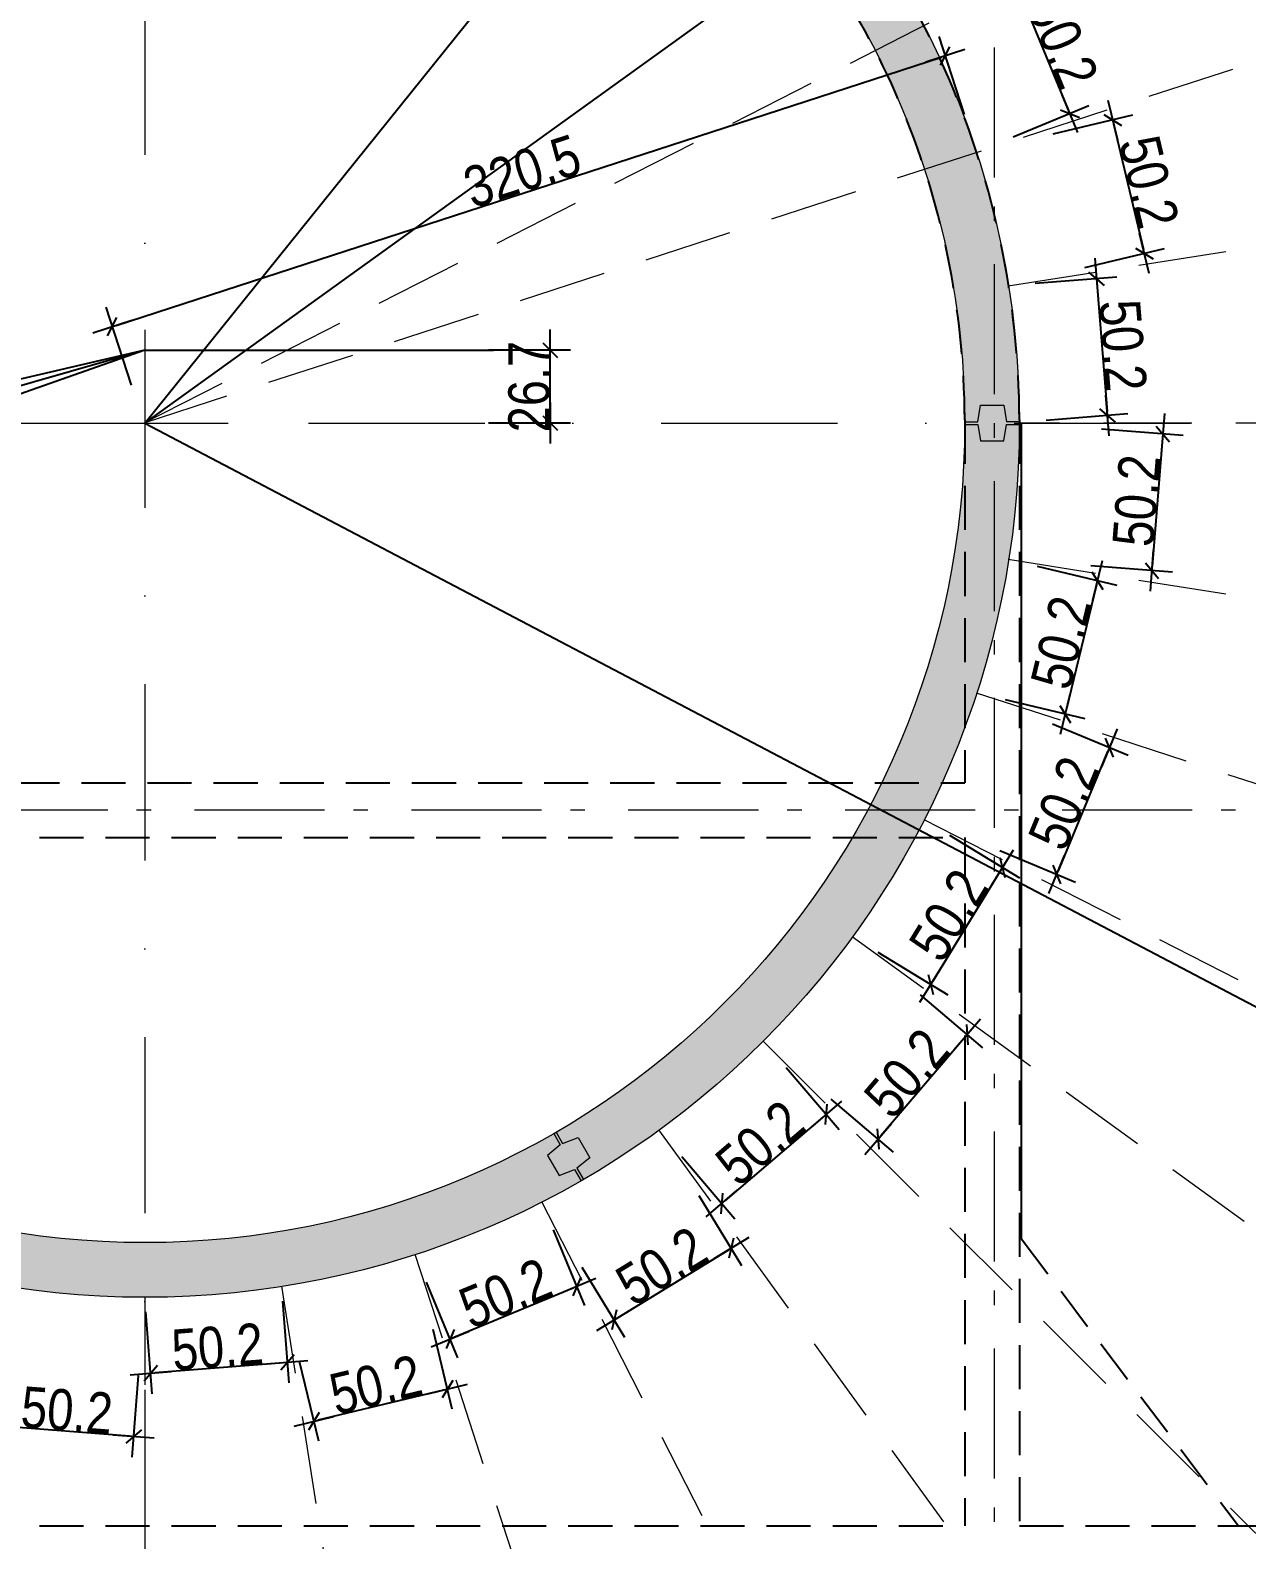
# Model space of a CAD drawing. Header units: centimetres. Extents: x 13865 to 22908, y -23237 to -19037.
# Drawn here: x 15362 to 15807, y -22202 to -21650 of the extents above; entities that cross this region are included whole.
import ezdxf

# ---------------------------------------------------------------- set-up
doc = ezdxf.new("R2010")
doc.units = ezdxf.units.CM
doc.header["$LTSCALE"] = 25.4
doc.header["$PDMODE"] = 1
doc.header["$PDSIZE"] = -2
for name, pattern in [('CACHEX2', [19.049999999999997, 12.7, -6.35]), ('Style de ligne -6', [1.0416400000000001, 0.625, -0.20828, 0.06943000000000005, -0.13893]), ('TIRETPTX2', [50.8, 25.4, -12.7, 0, -12.7])]:
    doc.linetypes.add(name, pattern=pattern)
for name, color, linetype in [('01_cote_gen', 4, 'Continuous'), ('01_linteaux', 2, 'Continuous'), ('01_murs_sup', 2, 'CACHEX2'), ('01_poch_BN', 9, 'Continuous'), ('01_poch_murs', 253, 'Continuous'), ('01_texte', 230, 'Continuous'), ('AA_COTES', 2, 'Continuous')]:
    doc.layers.add(name, color=color, linetype=linetype)
doc.layers.add('01_murs_coup', color=5, linetype='Continuous', lineweight=60)
doc.layers.add('B Général', color=7, linetype='Continuous', lineweight=5)
doc.styles.add('STYLE2', font='ARIALN.TTF')
doc.dimstyles.new('JB50', dxfattribs={"dimscale": 0.1, "dimtxt": 150, "dimasz": 15, "dimexe": 0.1, "dimexo": 0.1, "dimgap": 0.09, "dimtad": 1, "dimdec": 1, "dimdsep": 46, "dimtxsty": 'STYLE2', "dimblk1": 'BOND_G', "dimblk2": 'BOND_D', "dimsah": 1, "dimcen": 1.5, "dimdle": 0.01, "dimse1": 1, "dimse2": 1, "dimclrd": 4, "dimclre": 2, "dimclrt": 6, "dimazin": 2, "dimtfac": 2.333333333333333, "dimtdec": 1, "dimtix": 1, "dimtmove": 2, "dimatfit": 3, "dimldrblk": 'BOND_G', "dimfxl": 1, "dimtolj": 1, "dimtzin": 0, "dimarcsym": 0})

# ---------------------------------------------------------------- blocks, each defined once
blk = doc.blocks.new('BOND_G')
at = {"layer": 'AA_COTES', "color": 0}
for p, q in [((0, -5), (0, 14.99999999999999)), ((5, 0), (-5, 0)), ((1.767766952966312, 1.767766952966312), (-1.767766952966426, -1.767766952966426))]:
    blk.add_line(p, q, dxfattribs=at)
blk = doc.blocks.new('BOND_D')
at = {"layer": 'AA_COTES', "color": 0}
for p, q in [((0, 5), (0, -15)), ((5, 0), (-5, 0)), ((-1.767766952966312, -1.767766952966312), (1.767766952966426, 1.767766952966426))]:
    blk.add_line(p, q, dxfattribs=at)
blk = doc.blocks.new('*D266')
at = {"layer": '01_cote_gen', "color": 4, "lineweight": -2, "ltscale": 3, "transparency": 16777216}
for p, q in [((15552.00948091114, -21765.26326922701), (15552.00948091114, -21763.76326922701)), ((15552.00948091114, -21793.45958776949), (15552.00948091114, -21766.76326922701)), ((15552.00948091114, -21794.95958776949), (15552.00948091114, -21796.45958776949))]:
    blk.add_line(p, q, dxfattribs=at)
at = {"layer": 'Defpoints', "color": 0, "ltscale": 3, "transparency": 16777216}
for p in [(15471.92352457549, -21766.76326922701), (15552.00948091114, -21766.76326922701), (15471.92352457549, -21793.45958776949)]:
    blk.add_point(p, dxfattribs=at)
at = {"layer": '01_cote_gen', "color": 4, "lineweight": -2, "ltscale": 3, "transparency": 16777216, "xscale": 1.5, "yscale": 1.5, "zscale": 1.5}
for name, p, rotation in [('BOND_D', (15552.00948091114, -21766.76326922701), 270), ('BOND_G', (15552.00948091114, -21793.45958776949), 90)]:
    blk.add_blockref(name, p, dxfattribs=dict(at, rotation=rotation))
at = {"layer": '01_cote_gen', "color": 6, "ltscale": 3, "transparency": 16777216, "insert": (15544.34188609532, -21780.11142849825), "char_height": 15, "attachment_point": 5, "rotation": 90, "style": 'STYLE2'}
blk.add_mtext('\\A1;26.7', dxfattribs=at)
blk = doc.blocks.new('*D272')
at = {"layer": '01_cote_gen', "color": 4, "lineweight": -2, "ltscale": 3, "transparency": 16777216}
for p, q in [((15681.16383864026, -21593.57447539932), (15648.37029965237, -21617.20373465863)), ((15403.75606408102, -21793.45958776949), (15647.15331340575, -21618.08062945022))]:
    blk.add_line(p, q, dxfattribs=at)
at = {"layer": 'Defpoints', "color": 0, "ltscale": 3, "transparency": 16777216}
for p in [(15647.15331340575, -21618.08062945022), (15403.75606408102, -21793.45958776949)]:
    blk.add_point(p, dxfattribs=at)
at = {"layer": '01_cote_gen', "color": 4, "lineweight": -2, "ltscale": 3, "transparency": 16777216, "xscale": 1.5, "yscale": 1.5, "zscale": 1.5, "rotation": 215.7744916586668}
blk.add_blockref('BOND_D', (15647.15331340575, -21618.08062945022), dxfattribs=at)
at = {"layer": '01_cote_gen', "color": 6, "ltscale": 3, "transparency": 16777216, "insert": (15660.89311296425, -21598.72975267614), "char_height": 15, "attachment_point": 5, "rotation": 35.77449165866676, "style": 'STYLE2'}
blk.add_mtext('\\A1;R300', dxfattribs=at)
blk = doc.blocks.new('*D273')
at = {"layer": '01_cote_gen', "color": 4, "lineweight": -2, "ltscale": 3, "transparency": 16777216}
for p, q in [((15630.58525379113, -21511.44107566445), (15605.25261062179, -21542.93734977026)), ((15403.75606408101, -21793.4595877695), (15604.31250231755, -21544.10619380447))]:
    blk.add_line(p, q, dxfattribs=at)
at = {"layer": 'Defpoints', "color": 0, "ltscale": 3, "transparency": 16777216}
for p in [(15604.31250231755, -21544.10619380447), (15403.75606408101, -21793.4595877695)]:
    blk.add_point(p, dxfattribs=at)
at = {"layer": '01_cote_gen', "color": 4, "lineweight": -2, "ltscale": 3, "transparency": 16777216, "xscale": 1.5, "yscale": 1.5, "zscale": 1.5, "rotation": 231.1900700336634}
blk.add_blockref('BOND_D', (15604.31250231755, -21544.10619380447), dxfattribs=at)
at = {"layer": '01_cote_gen', "color": 6, "ltscale": 3, "transparency": 16777216, "insert": (15612.4141713871, -21521.79921099367), "char_height": 15, "attachment_point": 5, "rotation": 51.19007003366344, "style": 'STYLE2'}
blk.add_mtext('\\A1;R320', dxfattribs=at)
blk = doc.blocks.new('*D275')
at = {"layer": '01_cote_gen', "color": 4, "lineweight": -2, "ltscale": 3, "transparency": 16777216}
for p, q in [((15403.75606408102, -21766.76326922699), (14567.58427423597, -22059.7013819186)), ((14527.99307897304, -22073.57146239773), (14566.16863350824, -22060.19732680465))]:
    blk.add_line(p, q, dxfattribs=at)
at = {"layer": 'Defpoints', "color": 0, "ltscale": 3, "transparency": 16777216}
for p in [(15403.75606408102, -21766.76326922699), (14567.58427423597, -22059.7013819186)]:
    blk.add_point(p, dxfattribs=at)
at = {"layer": '01_cote_gen', "color": 4, "lineweight": -2, "ltscale": 3, "transparency": 16777216, "xscale": 1.5, "yscale": 1.5, "zscale": 1.5, "rotation": 19.30701376578509}
blk.add_blockref('BOND_D', (14567.58427423597, -22059.7013819186), dxfattribs=at)
at = {"layer": '01_cote_gen', "color": 6, "ltscale": 3, "transparency": 16777216, "insert": (14543.83789958532, -22059.89599404088), "char_height": 15, "attachment_point": 5, "rotation": 19.307013765785094, "style": 'STYLE2'}
blk.add_mtext('\\A1;R886', dxfattribs=at)
blk = doc.blocks.new('*D276')
at = {"layer": '01_cote_gen', "color": 4, "lineweight": -2, "ltscale": 3, "transparency": 16777216}
for p, q in [((15403.75606408102, -21766.76326922699), (14527.93976856867, -22017.49582896952)), ((14489.8817579343, -22028.39124445101), (14526.49770002502, -22017.90867072541))]:
    blk.add_line(p, q, dxfattribs=at)
at = {"layer": 'Defpoints', "color": 0, "ltscale": 3, "transparency": 16777216}
for p in [(15403.75606408102, -21766.76326922699), (14527.93976856867, -22017.49582896952)]:
    blk.add_point(p, dxfattribs=at)
at = {"layer": '01_cote_gen', "color": 4, "lineweight": -2, "ltscale": 3, "transparency": 16777216, "xscale": 1.5, "yscale": 1.5, "zscale": 1.5, "rotation": 15.97559223169267}
blk.add_blockref('BOND_D', (14527.93976856867, -22017.49582896952), dxfattribs=at)
at = {"layer": '01_cote_gen', "color": 6, "ltscale": 3, "transparency": 16777216, "insert": (14505.3583591697, -22015.98491360656), "char_height": 15, "attachment_point": 5, "rotation": 15.97559223169267, "style": 'STYLE2'}
blk.add_mtext('\\A1;R911', dxfattribs=at)
blk = doc.blocks.new('*D277')
at = {"layer": '01_cote_gen', "color": 4, "lineweight": -2, "ltscale": 3, "transparency": 16777216}
for p, q in [((15403.75606408102, -21766.76326922699), (14475.65856514341, -21983.19809190039)), ((14434.80428850068, -21992.72541864218), (14474.1977611052, -21983.53875531488))]:
    blk.add_line(p, q, dxfattribs=at)
at = {"layer": 'Defpoints', "color": 0, "ltscale": 3, "transparency": 16777216}
for p in [(15403.75606408102, -21766.76326922699), (14475.65856514341, -21983.19809190039)]:
    blk.add_point(p, dxfattribs=at)
at = {"layer": '01_cote_gen', "color": 4, "lineweight": -2, "ltscale": 3, "transparency": 16777216, "xscale": 1.5, "yscale": 1.5, "zscale": 1.5, "rotation": 13.12692265669518}
blk.add_blockref('BOND_D', (14475.65856514341, -21983.19809190039), dxfattribs=at)
at = {"layer": '01_cote_gen', "color": 6, "ltscale": 3, "transparency": 16777216, "insert": (14452.02924342991, -21980.83518303894), "char_height": 15, "attachment_point": 5, "rotation": 13.126922656695186, "style": 'STYLE2'}
blk.add_mtext('\\A1;R953', dxfattribs=at)
blk = doc.blocks.new('*D335')
at = {"layer": '01_poch_BN', "color": 4, "lineweight": -2, "ltscale": 200, "transparency": 16777216}
blk.add_line((15758.2224159431, -21683.98248429583), (15769.13975688568, -21729.92895298365), dxfattribs=at)
at = {"layer": 'Defpoints', "color": 0, "ltscale": 200, "transparency": 16777216}
for p in [(15708.09937133398, -21694.35045897136), (15769.48651750468, -21731.38832170783), (15719.71023351456, -21743.21566510755)]:
    blk.add_point(p, dxfattribs=at)
at = {"layer": '01_poch_BN', "color": 4, "lineweight": -2, "ltscale": 200, "transparency": 16777216, "xscale": 1.5, "yscale": 1.5, "zscale": 1.5}
for name, p, rotation in [('BOND_G', (15757.8756553241, -21682.52311557165), 103.3661849234522), ('BOND_D', (15769.48651750468, -21731.38832170783), 283.3661849234522)]:
    blk.add_blockref(name, p, dxfattribs=dict(at, rotation=rotation))
at = {"layer": '01_poch_BN', "color": 6, "ltscale": 200, "transparency": 16777216, "insert": (15771.14098512365, -21705.18317202338), "char_height": 15, "attachment_point": 5, "rotation": 283.3661849234522, "style": 'STYLE2'}
blk.add_mtext('\\A1;50.2', dxfattribs=at)
blk = doc.blocks.new('*D333')
at = {"layer": '01_poch_BN', "color": 4, "lineweight": -2, "ltscale": 200, "transparency": 16777216}
blk.add_line((15393.21617771747, -21757.69536971072), (15695.19577218223, -21659.51382534166), dxfattribs=at)
at = {"layer": 'Defpoints', "color": 0, "ltscale": 200, "transparency": 16777216}
for p in [(15696.62227026556, -21659.05003312712), (15708.09937133398, -21694.35045897136), (15403.26678070256, -21793.45958776949)]:
    blk.add_point(p, dxfattribs=at)
at = {"layer": '01_poch_BN', "color": 4, "lineweight": -2, "ltscale": 200, "transparency": 16777216, "xscale": 1.5, "yscale": 1.5, "zscale": 1.5}
for name, p, rotation in [('BOND_D', (15696.62227026556, -21659.05003312712), 18.01071269307145), ('BOND_G', (15391.78967963414, -21758.15916192525), 198.0107126930714)]:
    blk.add_blockref(name, p, dxfattribs=dict(at, rotation=rotation))
at = {"layer": '01_poch_BN', "color": 6, "ltscale": 200, "transparency": 16777216, "insert": (15541.83519443, -21701.31272465385), "char_height": 15, "attachment_point": 5, "rotation": 18.010712693071458, "style": 'STYLE2'}
blk.add_mtext('\\A1;320.5', dxfattribs=at)
blk = doc.blocks.new('*D334')
at = {"layer": '01_poch_BN', "color": 4, "lineweight": -2, "ltscale": 200, "transparency": 16777216}
blk.add_line((15752.08574320118, -21742.12033638747), (15755.85328242186, -21789.20829793259), dxfattribs=at)
at = {"layer": 'Defpoints', "color": 0, "ltscale": 200, "transparency": 16777216}
for p in [(15719.83446319028, -21743.19598919889), (15723.84126977461, -21793.27439404371), (15755.97291610369, -21790.70351958244)]:
    blk.add_point(p, dxfattribs=at)
at = {"layer": '01_poch_BN', "color": 4, "lineweight": -2, "ltscale": 200, "transparency": 16777216, "xscale": 1.5, "yscale": 1.5, "zscale": 1.5}
for name, p, rotation in [('BOND_G', (15751.96610951935, -21740.62511473762), 94.57452855865274), ('BOND_D', (15755.97291610369, -21790.70351958244), 274.5745285586527)]:
    blk.add_blockref(name, p, dxfattribs=dict(at, rotation=rotation))
at = {"layer": '01_poch_BN', "color": 6, "ltscale": 200, "transparency": 16777216, "insert": (15761.6126819921, -21765.05278209431), "char_height": 15, "attachment_point": 5, "rotation": 274.5745285586528, "style": 'STYLE2'}
blk.add_mtext('\\A1;50.2', dxfattribs=at)
blk = doc.blocks.new('*D318')
at = {"layer": '01_cote_gen', "color": 4, "lineweight": -2, "transparency": 16777216}
blk.add_line((15398.13040246058, -22164.34999788657), (15351.06107181517, -22160.65029971837), dxfattribs=at)
at = {"layer": 'Defpoints', "color": 0, "transparency": 16777216}
for p in [(15353.58951815854, -22109.33961745463), (15403.64962434005, -22113.27439367941), (15349.56568404712, -22160.53276069008)]:
    blk.add_point(p, dxfattribs=at)
at = {"layer": '01_cote_gen', "color": 4, "lineweight": -2, "transparency": 16777216, "xscale": 1.5, "yscale": 1.5, "zscale": 1.5}
for name, p, rotation in [('BOND_D', (15349.56568404712, -22160.53276069008), 175.5057325326528), ('BOND_G', (15399.62579022863, -22164.46753691486), 355.5057325326528)]:
    blk.add_blockref(name, p, dxfattribs=dict(at, rotation=rotation))
at = {"layer": '01_cote_gen', "color": 6, "lineweight": 0, "transparency": 16777216, "insert": (15375.19656490051, -22154.85613047051), "char_height": 15, "attachment_point": 5, "rotation": 355.50573253265276, "style": 'STYLE2'}
blk.add_mtext('\\A1;50.2', dxfattribs=at)
blk = doc.blocks.new('*D319')
at = {"layer": '01_cote_gen', "color": 4, "lineweight": -2, "transparency": 16777216}
blk.add_line((15454.41651662367, -22137.44716312028), (15407.34823981207, -22141.15151684263), dxfattribs=at)
at = {"layer": 'Defpoints', "color": 0, "transparency": 16777216}
for p in [(15403.64962434005, -22113.2743936794), (15453.70865315285, -22109.33466266987), (15405.85286381147, -22141.26920548622)]:
    blk.add_point(p, dxfattribs=at)
at = {"layer": '01_cote_gen', "color": 4, "lineweight": -2, "transparency": 16777216, "xscale": 1.5, "yscale": 1.5, "zscale": 1.5}
for name, p, rotation in [('BOND_G', (15455.91189262427, -22137.32947447669), 4.499999999985755), ('BOND_D', (15405.85286381147, -22141.26920548622), 184.4999999999858)]:
    blk.add_blockref(name, p, dxfattribs=dict(at, rotation=rotation))
at = {"layer": '01_cote_gen', "color": 6, "lineweight": 0, "transparency": 16777216, "insert": (15430.28078566222, -22131.65538180152), "char_height": 15, "attachment_point": 5, "rotation": 4.499999999985777, "style": 'STYLE2'}
blk.add_mtext('\\A1;50.2', dxfattribs=at)
blk = doc.blocks.new('*D320')
at = {"layer": '01_cote_gen', "color": 4, "lineweight": -2, "transparency": 16777216}
blk.add_line((15512.96167715191, -22147.46794069458), (15467.05237752599, -22158.48978837898), dxfattribs=at)
at = {"layer": 'Defpoints', "color": 0, "transparency": 16777216}
for p in [(15502.53506253996, -22097.6124788939), (15453.70865315285, -22109.33466266987), (15465.5938226454, -22158.83995642477)]:
    blk.add_point(p, dxfattribs=at)
at = {"layer": '01_cote_gen', "color": 4, "lineweight": -2, "transparency": 16777216, "xscale": 1.5, "yscale": 1.5, "zscale": 1.5}
for name, p, rotation in [('BOND_G', (15514.42023203251, -22147.11777264879), 13.49999999997365), ('BOND_D', (15465.5938226454, -22158.83995642477), 193.4999999999736)]:
    blk.add_blockref(name, p, dxfattribs=dict(at, rotation=rotation))
at = {"layer": '01_cote_gen', "color": 6, "lineweight": 0, "transparency": 16777216, "insert": (15488.21706287727, -22145.52312597607), "char_height": 15, "attachment_point": 5, "rotation": 13.499999999973614, "style": 'STYLE2'}
blk.add_mtext('\\A1;50.2', dxfattribs=at)
blk = doc.blocks.new('*D321')
at = {"layer": '01_cote_gen', "color": 4, "lineweight": -2, "transparency": 16777216}
blk.add_line((15560.42682206094, -22110.08020039208), (15516.8069389418, -22128.14814756914), dxfattribs=at)
at = {"layer": 'Defpoints', "color": 0, "transparency": 16777216}
for p in [(15548.92658425664, -22078.39648141974), (15502.53506253996, -22097.61247889389), (15515.42111964303, -22128.72217271768)]:
    blk.add_point(p, dxfattribs=at)
at = {"layer": '01_cote_gen', "color": 4, "lineweight": -2, "transparency": 16777216, "xscale": 1.5, "yscale": 1.5, "zscale": 1.5}
for name, p, rotation in [('BOND_G', (15561.81264135971, -22109.50617524353), 22.49999999997578), ('BOND_D', (15515.42111964303, -22128.72217271768), 202.4999999999758)]:
    blk.add_blockref(name, p, dxfattribs=dict(at, rotation=rotation))
at = {"layer": '01_cote_gen', "color": 6, "lineweight": 0, "transparency": 16777216, "insert": (15535.68261899927, -22112.03024006668), "char_height": 15, "attachment_point": 5, "rotation": 22.499999999975802, "style": 'STYLE2'}
blk.add_mtext('\\A1;50.2', dxfattribs=at)
blk = doc.blocks.new('*D322')
at = {"layer": '01_cote_gen', "color": 4, "lineweight": -2, "transparency": 16777216}
blk.add_line((15617.01563095399, -22096.27525723223), (15576.75923063011, -22120.94441107839), dxfattribs=at)
at = {"layer": 'Defpoints', "color": 0, "transparency": 16777216}
for p in [(15591.74090507358, -22052.15983187943), (15548.92658425663, -22078.39648141974), (15575.48027038358, -22121.72815892546)]:
    blk.add_point(p, dxfattribs=at)
at = {"layer": '01_cote_gen', "color": 4, "lineweight": -2, "transparency": 16777216, "xscale": 1.5, "yscale": 1.5, "zscale": 1.5}
for name, p, rotation in [('BOND_G', (15618.29459120052, -22095.49150938515), 31.50000000001052), ('BOND_D', (15575.48027038358, -22121.72815892546), 211.5000000000105)]:
    blk.add_blockref(name, p, dxfattribs=dict(at, rotation=rotation))
at = {"layer": '01_cote_gen', "color": 6, "lineweight": 0, "transparency": 16777216, "insert": (15592.88112350595, -22102.07213485134), "char_height": 15, "attachment_point": 5, "rotation": 31.50000000001056, "style": 'STYLE2'}
blk.add_mtext('\\A1;50.2', dxfattribs=at)
blk = doc.blocks.new('*D323')
at = {"layer": '01_cote_gen', "color": 4, "lineweight": -2, "transparency": 16777216}
blk.add_line((15651.81793084499, -22047.49295747425), (15615.91625949593, -22078.15588155002), dxfattribs=at)
at = {"layer": 'Defpoints', "color": 0, "transparency": 16777216}
for p in [(15629.92379431943, -22019.54856365864), (15591.74090507358, -22052.15983187943), (15614.77565054754, -22079.13005362253)]:
    blk.add_point(p, dxfattribs=at)
at = {"layer": '01_cote_gen', "color": 4, "lineweight": -2, "transparency": 16777216, "xscale": 1.5, "yscale": 1.5, "zscale": 1.5}
for name, p, rotation in [('BOND_G', (15652.95853979338, -22046.51878540174), 40.50000000062807), ('BOND_D', (15614.77565054754, -22079.13005362253), 220.5000000006281)]:
    blk.add_blockref(name, p, dxfattribs=dict(at, rotation=rotation))
at = {"layer": '01_cote_gen', "color": 6, "lineweight": 0, "transparency": 16777216, "insert": (15628.88739068187, -22056.99393467243), "char_height": 15, "attachment_point": 5, "rotation": 40.5000000006281, "style": 'STYLE2'}
blk.add_mtext('\\A1;50.2', dxfattribs=at)
blk = doc.blocks.new('*D324')
at = {"layer": '01_cote_gen', "color": 4, "lineweight": -2, "transparency": 16777216}
blk.add_line((15703.66433696934, -22018.46602381406), (15673.00141289164, -22054.36769516164), dxfattribs=at)
at = {"layer": 'Defpoints', "color": 0, "transparency": 16777216}
for p in [(15662.53506254226, -21981.36567441438), (15629.92379431943, -22019.54856365864), (15672.02724081907, -22055.50830410998)]:
    blk.add_point(p, dxfattribs=at)
at = {"layer": '01_cote_gen', "color": 4, "lineweight": -2, "transparency": 16777216, "xscale": 1.5, "yscale": 1.5, "zscale": 1.5}
for name, p, rotation in [('BOND_G', (15704.6385090419, -22017.32541486572), 49.49999999642252), ('BOND_D', (15672.02724081907, -22055.50830410998), 229.4999999964225)]:
    blk.add_blockref(name, p, dxfattribs=dict(at, rotation=rotation))
at = {"layer": '01_cote_gen', "color": 6, "lineweight": 0, "transparency": 16777216, "insert": (15682.50239009104, -22031.43715499896), "char_height": 15, "attachment_point": 5, "rotation": 49.49999999642249, "style": 'STYLE2'}
blk.add_mtext('\\A1;50.2', dxfattribs=at)
blk = doc.blocks.new('*D325')
at = {"layer": '01_cote_gen', "color": 4, "lineweight": -2, "transparency": 16777216}
blk.add_line((15716.74862728151, -21957.45487083126), (15692.07947342799, -21997.71127115201), dxfattribs=at)
at = {"layer": 'Defpoints', "color": 0, "transparency": 16777216}
for p in [(15688.77171209036, -21938.55135360084), (15662.53506254226, -21981.36567441438), (15691.2957255807, -21998.99023139841)]:
    blk.add_point(p, dxfattribs=at)
at = {"layer": '01_cote_gen', "color": 4, "lineweight": -2, "transparency": 16777216, "xscale": 1.5, "yscale": 1.5, "zscale": 1.5}
for name, p, rotation in [('BOND_G', (15717.5323751288, -21956.17591058486), 58.49999999038364), ('BOND_D', (15691.2957255807, -21998.99023139841), 238.4999999903837)]:
    blk.add_blockref(name, p, dxfattribs=dict(at, rotation=rotation))
at = {"layer": '01_cote_gen', "color": 6, "lineweight": 0, "transparency": 16777216, "insert": (15697.87635105146, -21973.57676370444), "char_height": 15, "attachment_point": 5, "rotation": 58.49999999038366, "style": 'STYLE2'}
blk.add_mtext('\\A1;50.2', dxfattribs=at)
blk = doc.blocks.new('*D326')
at = {"layer": '01_cote_gen', "color": 4, "lineweight": -2, "transparency": 16777216}
blk.add_line((15756.06260573486, -21913.69669461514), (15737.99465790864, -21957.31657775342), dxfattribs=at)
at = {"layer": 'Defpoints', "color": 0, "transparency": 16777216}
for p in [(15707.98771024844, -21892.15983187943), (15688.77171209036, -21938.55135360084), (15737.42063274271, -21958.70239704499)]:
    blk.add_point(p, dxfattribs=at)
at = {"layer": '01_cote_gen', "color": 4, "lineweight": -2, "transparency": 16777216, "xscale": 1.5, "yscale": 1.5, "zscale": 1.5}
for name, p, rotation in [('BOND_G', (15756.63663090079, -21912.31087532358), 67.49999928110122), ('BOND_D', (15737.42063274271, -21958.70239704499), 247.4999992811012)]:
    blk.add_blockref(name, p, dxfattribs=dict(at, rotation=rotation))
at = {"layer": '01_cote_gen', "color": 6, "lineweight": 0, "transparency": 16777216, "insert": (15739.94469794464, -21932.57237459329), "char_height": 15, "attachment_point": 5, "rotation": 67.49999928110124, "style": 'STYLE2'}
blk.add_mtext('\\A1;50.2', dxfattribs=at)
blk = doc.blocks.new('*D327')
at = {"layer": '01_cote_gen', "color": 4, "lineweight": -2, "transparency": 16777216}
blk.add_line((15751.93312539486, -21852.61215868379), (15740.91127771042, -21898.5214583097), dxfattribs=at)
at = {"layer": 'Defpoints', "color": 0, "transparency": 16777216}
for p in [(15719.70989402445, -21843.33342249232), (15707.98771024845, -21892.15983187943), (15740.56110966464, -21899.9800131903)]:
    blk.add_point(p, dxfattribs=at)
at = {"layer": '01_cote_gen', "color": 4, "lineweight": -2, "transparency": 16777216, "xscale": 1.5, "yscale": 1.5, "zscale": 1.5}
for name, p, rotation in [('BOND_G', (15752.28329344064, -21851.15360380319), 76.49999999998998), ('BOND_D', (15740.56110966464, -21899.9800131903), 256.49999999999)]:
    blk.add_blockref(name, p, dxfattribs=dict(at, rotation=rotation))
at = {"layer": '01_cote_gen', "color": 6, "lineweight": 0, "transparency": 16777216, "insert": (15738.96646299193, -21873.77684403506), "char_height": 15, "attachment_point": 5, "rotation": 76.49999999999, "style": 'STYLE2'}
blk.add_mtext('\\A1;50.2', dxfattribs=at)
blk = doc.blocks.new('*D328')
at = {"layer": '01_cote_gen', "color": 4, "lineweight": -2, "transparency": 16777216}
blk.add_line((15776.11595211497, -21798.90822078202), (15772.41159901305, -21845.97649763313), dxfattribs=at)
at = {"layer": 'Defpoints', "color": 0, "transparency": 16777216}
for p in [(15723.64962437417, -21793.27439363691), (15719.70989402445, -21843.33342249232), (15772.29391038915, -21847.47187363528)]:
    blk.add_point(p, dxfattribs=at)
at = {"layer": '01_cote_gen', "color": 4, "lineweight": -2, "transparency": 16777216, "xscale": 1.5, "yscale": 1.5, "zscale": 1.5}
for name, p, rotation in [('BOND_G', (15776.23364073887, -21797.41284477987), 85.50000075438265), ('BOND_D', (15772.29391038915, -21847.47187363528), 265.5000007543827)]:
    blk.add_blockref(name, p, dxfattribs=dict(at, rotation=rotation))
at = {"layer": '01_cote_gen', "color": 6, "lineweight": 0, "transparency": 16777216, "insert": (15766.61981737615, -21821.84076675256), "char_height": 15, "attachment_point": 5, "rotation": 85.50000075438265, "style": 'STYLE2'}
blk.add_mtext('\\A1;50.2', dxfattribs=at)
blk = doc.blocks.new('*D352')
at = {"layer": '01_cote_gen', "color": 4, "lineweight": -2, "transparency": 16777216}
blk.add_arc((15404.9374756526, -21792.60832617411), 495.1838189459108, 36.19959259090671, 89.95109963561245, dxfattribs=at)
at = {"layer": 'Defpoints', "color": 0, "transparency": 16777216}
for p in [(15403.75606408103, -21249.60793927831), (15557.20307081135, -21321.41600548456), (15826.94861809799, -21485.70622133617), (15404.9374756526, -21792.60832617411)]:
    blk.add_point(p, dxfattribs=at)
at = {"layer": '01_cote_gen', "color": 4, "lineweight": -2, "transparency": 16777216, "xscale": 1.5, "yscale": 1.5, "zscale": 1.5}
for name, p, rotation in [('BOND_D', (15403.86010163366, -21297.42567925372), 180.0378792302198), ('BOND_G', (15805.41730985978, -21501.36458471475), 306.1128129962993)]:
    blk.add_blockref(name, p, dxfattribs=dict(at, rotation=rotation))
at = {"layer": '01_cote_gen', "color": 6, "transparency": 16777216, "insert": (15670.0427915709, -21349.73727016455), "char_height": 15, "attachment_point": 5, "rotation": 329.09500351683477, "style": 'STYLE2'}
blk.add_mtext('\\A1;54.1°', dxfattribs=at)
blk = doc.blocks.new('*D359')
at = {"layer": '01_cote_gen', "color": 4, "lineweight": -2, "transparency": 16777216}
blk.add_line((15723.55671597231, -21635.17506436081), (15741.65839211387, -21678.7928357845), dxfattribs=at)
at = {"layer": 'Defpoints', "color": 0, "transparency": 16777216}
for p in [(15688.77723821563, -21647.98474356979), (15742.23335528444, -21680.17826616979), (15708.02884069835, -21694.37337576406)]:
    blk.add_point(p, dxfattribs=at)
at = {"layer": '01_cote_gen', "color": 4, "lineweight": -2, "transparency": 16777216, "xscale": 1.5, "yscale": 1.5, "zscale": 1.5}
for name, p, rotation in [('BOND_G', (15722.98175280173, -21633.78963397552), 112.5387873395278), ('BOND_D', (15742.23335528444, -21680.17826616979), 292.5387873395279)]:
    blk.add_blockref(name, p, dxfattribs=dict(at, rotation=rotation))
at = {"layer": '01_cote_gen', "color": 6, "transparency": 16777216, "insert": (15739.68949993638, -21654.04489365534), "char_height": 15, "attachment_point": 5, "rotation": 292.53878733952786, "style": 'STYLE2'}
blk.add_mtext('\\A1;50.2', dxfattribs=at)

msp = doc.modelspace()

# ---------------------------------------------------------------- hatches: boundary and pattern name
at = {"layer": '01_poch_murs', "ltscale": 2}
h = msp.add_hatch(dxfattribs=at)
h.set_pattern_fill('DOTS', color=256, scale=2)
h.set_pattern_definition([(0, (787.2532067362572, -4632.148313338699), (1.5875, 3.175), [0, -3.175])])
edge = h.paths.add_edge_path()
edge.add_line((15687.03149213363, -21942.30525234059), (15669.32677788034, -21933.0023983049))
edge.add_arc((15403.75606408102, -21793.45958776949), 300.0000000000003, 276.5946333355052, 332.2805421464702, ccw=False)
edge.add_line((15438.20929551198, -22091.47464585208), (15422.24540642246, -22112.92499156118))
edge.add_arc((15403.75606408102, -21793.45958776949), 319.9999999999986, 273.312348763329, 332.2805421464704)
edge = h.paths.add_edge_path()
edge.add_line((15714.70525571436, -21869.02810120317), (15714.70525571436, -21793.45958776949))
edge.add_line((15714.70525571436, -21793.45958776949), (15703.75606408102, -21793.45958776949))
edge.add_arc((15403.75606408102, -21793.4595877695), 300, -27.677448900933086, 6.821210263296962e-13, ccw=False)
edge.add_line((15669.42901851571, -21932.80764581819), (15686.87497727957, -21942.22301238907))
edge.add_arc((15413.38681065551, -21796.34864266296), 309.9598506684039, 331.9252273199261, 346.4390136200825)
edge = h.paths.add_edge_path()
edge.add_line((15723.75606408102, -21793.45958776949), (15714.70525571436, -21793.45958776949))
edge.add_line((15714.70525571436, -21793.45958776949), (15714.70525571436, -21869.02810120317))
edge.add_arc((15403.75606408102, -21793.45958776948), 319.9999999999998, 346.3404843669841, 359.9999999999991)
edge = h.paths.add_edge_path()
edge.add_line((15714.70525571436, -21717.89107433581), (15714.70525571436, -21793.45958776949))
edge.add_line((15714.70525571436, -21793.45958776949), (15723.75606408102, -21793.45958776949))
edge.add_arc((15403.75606408102, -21793.4595877695), 320.0000000000036, 9.770663981455814e-13, 13.65951563301578)
edge = h.paths.add_edge_path()
edge.add_arc((15403.75606408102, -21793.45958776948), 300.000000000009, 270, 276.59463333550497, ccw=False)
edge.add_line((15403.75606408102, -22093.45958776949), (15403.75606408102, -22113.45958776949))
edge.add_arc((15403.75606408103, -21793.45958776952), 319.9999999999745, 269.9999999999987, 273.3123487633279)
edge.add_line((15422.24540642246, -22112.92499156118), (15438.20929551198, -22091.47464585208))
edge = h.paths.add_edge_path()
edge.add_line((15251.81407678292, -21529.28834596611), (15254.18928511643, -21533.40232747831))
edge.add_arc((15403.75606408102, -21793.4595877695), 300.0000000000018, 90.00000000000102, 119.90450698992771, ccw=False)
edge.add_line((15403.75606408102, -21493.45958776949), (15403.75606408102, -21473.45958776949))
edge.add_arc((15403.75606408103, -21793.45958776951), 320.0000000000146, 90.0000000000016, 119.9104753080759)
edge.add_line((15244.18927209557, -21516.08179684983), (15246.56427209555, -21520.19541751776))
edge.add_line((15246.56427209555, -21520.19541751776), (15252.26042451825, -21518.06144292154))
edge.add_line((15252.26042451825, -21518.06144292154), (15256.51022920562, -21525.42232056232))
edge.add_line((15256.51022920562, -21525.42232056232), (15251.81407678292, -21529.28834596611))
edge = h.paths.add_edge_path()
edge.add_line((15556.59645103847, -21529.78834596611), (15554.21312512187, -21533.91638754466))
edge.add_arc((15403.75606408102, -21793.45958776949), 300, 0, 59.899152323313615, ccw=False)
edge.add_line((15703.75606408102, -21793.45958776949), (15714.70525571436, -21793.45958776949))
edge.add_line((15714.70525571436, -21793.45958776949), (15714.70525571436, -21717.89107433581))
edge.add_arc((15403.75606408102, -21793.45958776949), 320.0000000000056, 13.65951563301467, 59.90545530901623)
edge.add_line((15564.21313964394, -21516.59585431602), (15561.84625572585, -21520.69541751775))
edge.add_line((15561.84625572585, -21520.69541751774), (15566.54240814857, -21524.56144292154))
edge.add_line((15566.54240814857, -21524.56144292154), (15562.29260346119, -21531.92232056232))
edge.add_line((15562.29260346119, -21531.92232056232), (15556.59645103847, -21529.78834596611))
edge = h.paths.add_edge_path()
edge.add_line((15553.34714644637, -21533.41630660891), (15555.7304256347, -21529.28834596611))
edge.add_line((15555.7304256347, -21529.28834596611), (15551.03427321199, -21525.42232056232))
edge.add_line((15551.03427321198, -21525.42232056232), (15555.28407789936, -21518.06144292155))
edge.add_line((15555.28407789936, -21518.06144292155), (15560.98023032207, -21520.19541751776))
edge.add_line((15560.98023032207, -21520.19541751776), (15563.34715804791, -21516.09577843876))
edge.add_arc((15403.75606408102, -21793.45958776949), 320.0000000000056, 60.08450469353757, 89.99999999999868)
edge.add_line((15403.75606408102, -21473.45958776949), (15403.75606408102, -21493.45958776949))
edge.add_arc((15403.75606408102, -21793.45958776949), 300, 60.09013834427719, 90, ccw=False)
edge = h.paths.add_edge_path()
edge.add_line((15250.94805137914, -22057.13082957273), (15253.32325971258, -22053.01684806064))
edge.add_arc((15403.75606408102, -21793.4595877695), 299.9999999999964, 207.6774489009329, 239.9045069899285, ccw=False)
edge.add_line((15138.08310964634, -21932.80764581819), (15115.68989335274, -21932.80764581819))
edge.add_arc((15403.75606408102, -21793.4595877695), 319.9999999999995, 205.8147386665101, 239.9104753080765)
edge.add_line((15243.32324669172, -22070.33737868912), (15245.69824669176, -22066.22375802109))
edge.add_line((15245.69824669176, -22066.22375802109), (15241.00209426904, -22062.35773261729))
edge.add_line((15241.00209426904, -22062.35773261729), (15245.25189895643, -22054.99685497651))
edge.add_line((15245.25189895643, -22054.99685497651), (15250.94805137914, -22057.13082957273))
edge = h.paths.add_edge_path()
edge.add_line((15254.18928511636, -22053.51684806064), (15251.81407678292, -22057.63082957272))
edge.add_line((15251.81407678292, -22057.63082957272), (15256.51022920562, -22061.49685497651))
edge.add_line((15256.51022920562, -22061.49685497651), (15252.26042451825, -22068.85773261729))
edge.add_line((15252.26042451825, -22068.85773261729), (15246.56427209554, -22066.72375802108))
edge.add_line((15246.56427209554, -22066.72375802108), (15244.18927209551, -22070.83737868911))
edge.add_arc((15403.75606408102, -21793.4595877695), 319.9999999999995, 240.0895246919099, 269.9999999999996)
edge.add_line((15403.75606408102, -22113.4595877695), (15403.75606408102, -22093.4595877695))
edge.add_arc((15403.75606408102, -21793.4595877695), 299.9999999999964, 240.09549301005768, 270, ccw=False)
edge = h.paths.add_edge_path()
edge.add_line((15099.00474415235, -21792.95166819742), (15103.75648074798, -21792.95958776942))
edge.add_arc((15403.75606408102, -21793.4595877695), 300, 120.0954930100568, 179.9045069899198, ccw=False)
edge.add_line((15253.32325971265, -21533.90232747831), (15250.94805137914, -21529.7883459661))
edge.add_line((15250.94805137914, -21529.78834596611), (15245.25189895643, -21531.92232056233))
edge.add_line((15245.25189895643, -21531.92232056232), (15241.00209426904, -21524.56144292153))
edge.add_line((15241.00209426904, -21524.56144292154), (15245.69824669176, -21520.69541751775))
edge.add_line((15245.69824669176, -21520.69541751775), (15243.32324669179, -21516.58179684983))
edge.add_arc((15403.75606408105, -21793.45958776951), 320.0000000000282, 120.0895246919103, 164.9668322005927)
edge.add_line((15094.70779611561, -21710.45857532039), (15094.70779611561, -21786.95958776943))
edge.add_line((15094.70779611561, -21786.95958776943), (15098.00606408101, -21786.95958776943))
edge.add_line((15098.00606408101, -21786.95958776943), (15099.00474415235, -21792.95166819742))
edge = h.paths.add_edge_path()
edge.add_line((15098.00606408102, -21799.95958776943), (15094.70779611561, -21799.95958776944))
edge.add_line((15094.70779611561, -21799.95958776944), (15094.70779611561, -21876.4606002186))
edge.add_arc((15403.75606408121, -21793.45958776942), 320.0000000002, 195.0331677994085, 205.8147386665079)
edge.add_line((15115.68989335274, -21932.80764581819), (15138.08310964634, -21932.80764581819))
edge.add_arc((15403.75606408099, -21793.45958776951), 299.9999999999652, 180.0954930100476, 207.6774489009338, ccw=False)
edge.add_line((15103.75648074798, -21793.95958776942), (15099.00474415235, -21793.96750734141))
edge.add_line((15099.00474415235, -21793.96750734141), (15098.00606408102, -21799.95958776943))

# ---------------------------------------------------------------- linework, layer by layer
at = {"layer": '01_cote_gen', "ltscale": 3}
msp.add_line((15403.75606408106, -21766.76326922701), (15531.31003261811, -21766.76326922701), dxfattribs=at)
at = {"layer": '01_linteaux', "ltscale": 3}
msp.add_line((15724.40860935221, -21793.45958776949), (15724.40860935221, -22091.95530336998), dxfattribs=at)
at = {"layer": '01_linteaux'}
msp.add_arc((15387.27250255698, -21792.2680040993), 865.4952651284675, 0, 90, dxfattribs=at)
at = {"layer": '01_linteaux', "linetype": 'TIRETPTX2', "ltscale": 0.02}
msp.add_arc((15403.75606408102, -21766.76326922699), 922.0000000000022, 186.4389118411699, 321.9287470646506, dxfattribs=at)
at = {"layer": '01_linteaux', "linetype": 'CACHEX2', "ltscale": 0.05}
msp.add_arc((15403.75606408102, -21766.76326922699), 890.9999999999993, 190.7402776950899, 269.0229382124778, dxfattribs=at)
at = {"layer": '01_linteaux', "linetype": 'Continuous', "ltscale": 0.05}
msp.add_arc((15403.75606408102, -21766.76326922699), 952.9999999999993, 190.4301999002098, 269.0229382124778, dxfattribs=at)
at = {"layer": '01_murs_coup', "linetype": 'TIRETPTX2', "lineweight": 5, "ltscale": 0.1}
for p, q in [((15403.75606408102, -20468.62489607877), (15403.75606408102, -22736.0427469486)), ((15403.75606408102, -21759.38217423), (15403.75606408102, -21827.53700130898)), ((13913.97751762013, -21793.45958776949), (16381.26956587516, -21793.45958776949)), ((15369.67865054153, -21793.45958776949), (15437.83347762051, -21793.45958776949))]:
    msp.add_line(p, q, dxfattribs=at)
at = {"layer": '01_murs_coup', "linetype": 'Continuous', "lineweight": 5}
for p, q in [((15708.5384383366, -21792.95958776943), (15709.5384383366, -21786.95958776943)), ((15709.5384383366, -21786.95958776943), (15718.03804771135, -21786.95958776943)), ((15718.03804771135, -21786.95958776943), (15719.03804771136, -21792.95958776943)), ((15703.78802166963, -21792.95958776942), (15708.53975826526, -21792.95166819742)), ((15703.78802166963, -21793.95958776942), (15708.53975826526, -21793.96750734141)), ((15708.5384383366, -21793.95958776943), (15709.53843833659, -21799.95958776943)), ((15718.03804771136, -21799.95958776943), (15719.03804771136, -21793.95958776943)), ((15719.0338127635, -21792.9341780823), (15723.78799389183, -21792.92625443609)), ((15719.03381276351, -21793.98499745653), (15723.78799389183, -21793.99292110275)), ((15709.53843833659, -21799.95958776943), (15718.03804771136, -21799.95958776943))]:
    msp.add_line(p, q, dxfattribs=at)
for points in [[(15553.35542563469, -22053.51720890475), (15555.73042563469, -22057.63082957272), (15551.03427321198, -22061.49685497651), (15555.28407789936, -22068.85773261729), (15560.98023032207, -22066.72375802108), (15563.35542563469, -22070.83771698044)], [(15554.22145103847, -22053.01720890475), (15556.59645103848, -22057.13082957272), (15562.29260346119, -22054.99685497651), (15566.54240814857, -22062.35773261729), (15561.84625572586, -22066.22375802108), (15564.22145103847, -22070.33771698044)]]:
    msp.add_lwpolyline(points, dxfattribs=at)
for radius in [320, 300]:
    msp.add_circle((15403.75606408102, -21793.45958776949), radius, dxfattribs=at)
msp.add_arc((15403.75606408102, -21766.76326922699), 885.9999999999993, 190.7666960635118, 343.3859497625234, dxfattribs=at)
at = {"layer": '01_murs_sup', "ltscale": 0.05}
for p, q in [((15703.75364622022, -21792.25513327164), (15703.75364622022, -21925.09872907507)), ((15723.75364622022, -21792.21563235648), (15723.75364622022, -22197.09872424088)), ((15235.33143044959, -21925.09872907507), (15703.75364622022, -21925.09872907507)), ((15316.72572302714, -21945.09872907507), (15703.75364622022, -21945.09872907507)), ((15703.75364622022, -21945.09872907507), (15703.75364622022, -22197.09872424088)), ((15724.40860935221, -22091.95530336998), (15803.95549833917, -22197.11480268325)), ((15316.72572302714, -22197.09872424088), (15703.75364622022, -22197.09872424088)), ((15723.75364622022, -22197.09872424088), (16183.94347500098, -22197.09872424088))]:
    msp.add_line(p, q, dxfattribs=at)
for radius, start in [(320.0000000000003, 0.2227299203869008), (299.9999999999994, 0.2300344827583155)]:
    msp.add_arc((15403.75606408102, -21793.45958776949), radius, start, 90, dxfattribs=at)
at = {"layer": '01_poch_murs', "linetype": 'CACHEX2', "lineweight": 5, "ltscale": 0.1}
for p, q in [((15403.26678070256, -21793.45958776949), (16252.66426181335, -21360.66995440711)), ((15403.07283724817, -21793.45958776949), (16252.66302065861, -21517.41100345333)), ((15719.71023351455, -21743.21566510754), (16252.66190102951, -21658.80500988412)), ((16270.709928611, -21793.45958777233), (15723.75606408103, -21793.45958777054)), ((15719.70989402445, -21843.33342249232), (16252.65977143175, -21927.74439054661)), ((15707.98771024844, -21892.15983187943), (16238.09379065727, -22064.40173849717)), ((15688.77171207985, -21938.55135359549), (16181.99796617727, -22189.8626824157)), ((15662.53506253964, -21981.36567441249), (16107.53082902514, -22304.67402354521)), ((15629.92379431943, -22019.54856365864), (16016.65585887844, -22406.28062821614)), ((15591.74090507358, -22052.15983187943), (15911.65082149133, -22492.47805701653)), ((15548.92658425664, -22078.39648141974), (15795.04868373505, -22561.43829949337)), ((15502.53506253996, -22097.61247889389), (15669.58096169921, -22611.72689268945)), ((15403.64962434005, -22113.2743936794), (15403.64962434013, -22652.57807509456)), ((15453.70865315285, -22109.33466266987), (15538.1242125976, -22642.31352897728))]:
    msp.add_line(p, q, dxfattribs=at)
at = {"layer": '01_texte'}
msp.add_line((15403.75606408102, -21793.45958776949), (16176.80334741991, -22199.65343742486), dxfattribs=at)
msp.add_arc((15403.64962439135, -21793.27439413582), 590, 180.017984430129, 89.99782498707779, dxfattribs=at)
at = {"layer": 'B Général', "color": 1, "linetype": 'Style de ligne -6', "lineweight": 13, "ltscale": 3, "true_color": 0xff0000}
for p, q in [((15714.70525571436, -22814.77262470069), (15714.70525571436, -20468.62489607877)), ((16421.96540270527, -21935.0987458182), (14135.31860436886, -21935.0987458182))]:
    msp.add_line(p, q, dxfattribs=at)

# ---------------------------------------------------------------- dimensions: what is measured, and where the dimension line sits
at = {"layer": '01_cote_gen'}
dim = msp.add_angular_dim_3p(base=(15557.20307081135, -21321.41600548456), center=(15404.9374756526, -21792.60832617411), p1=(15403.75606408102, -21249.60793927831), p2=(15826.94861809799, -21485.70622133617), dimstyle='JB50', dxfattribs=at)
dim.commit()
dim.dimension.update_dxf_attribs({"geometry": '*D352', "text_midpoint": (15670.0427915709, -21349.73727016455), "dimtype": 165})
at = {"layer": '01_cote_gen', "ltscale": 3}
for center, mpoint, picture, middle in [((15403.75606408101, -21793.4595877695), (15604.31250231755, -21544.10619380447), '*D273', (15612.4141713871, -21521.79921099367)), ((15403.75606408102, -21793.45958776949), (15647.15331340575, -21618.08062945022), '*D272', (15660.89311296425, -21598.72975267614)), ((15403.75606408102, -21766.76326922699), (14475.65856514341, -21983.19809190039), '*D277', (14452.02924342991, -21980.83518303894)), ((15403.75606408102, -21766.76326922699), (14527.93976856867, -22017.49582896952), '*D276', (14505.3583591697, -22015.98491360656)), ((15403.75606408102, -21766.76326922699), (14567.58427423597, -22059.7013819186), '*D275', (14543.83789958532, -22059.89599404088))]:
    dim = msp.add_radius_dim(center=center, mpoint=mpoint, dimstyle='JB50', dxfattribs=at)
    dim.commit()
    dim.dimension.update_dxf_attribs({"geometry": picture, "text_midpoint": middle})
at = {"layer": '01_cote_gen'}
dim = msp.add_aligned_dim(p1=(15688.77723821564, -21647.98474356979), p2=(15708.02884069835, -21694.37337576406), distance=37.03309269374091, dimstyle='JB50', dxfattribs=at)
dim.commit()
dim.dimension.update_dxf_attribs({"geometry": '*D359', "text_midpoint": (15739.68949993638, -21654.04489365534)})
at = {"layer": '01_cote_gen', "ltscale": 3}
dim = msp.add_linear_dim(base=(15552.00948091114, -21766.76326922701), p1=(15471.92352457549, -21793.45958776949), p2=(15471.92352457549, -21766.76326922701), angle=90, dimstyle='JB50', dxfattribs=at)
dim.commit()
dim.dimension.update_dxf_attribs({"geometry": '*D266', "text_midpoint": (15544.34188609532, -21780.11142849825)})
at = {"layer": '01_cote_gen', "lineweight": 0}
for p1, p2, distance, picture, middle in [((15723.64962437417, -21793.27439363691), (15719.70989402445, -21843.33342249232), 52.74661652566544, '*D328', (15766.61981737615, -21821.84076675256)), ((15719.70989402445, -21843.33342249232), (15707.98771024844, -21892.15983187943), 33.498978868946985, '*D327', (15738.96646299193, -21873.77684403506)), ((15707.98771024844, -21892.15983187943), (15688.77171209036, -21938.55135360084), 52.6572125404171, '*D326', (15739.94469794464, -21932.57237459329)), ((15688.77171209036, -21938.55135360084), (15662.53506254226, -21981.36567441438), 33.73130218793731, '*D325', (15697.87635105146, -21973.57676370444)), ((15662.53506254226, -21981.36567441438), (15629.92379431943, -22019.54856365864), 55.369695145229514, '*D324', (15682.50239009104, -22031.43715499896)), ((15629.92379431943, -22019.54856365864), (15591.74090507358, -22052.15983187943), 35.4681879988553, '*D323', (15628.88739068187, -22056.99393467243)), ((15591.74090507358, -22052.15983187943), (15548.92658425664, -22078.39648141974), 50.820591519460066, '*D322', (15592.88112350595, -22102.07213485134)), ((15548.92658425664, -22078.39648141974), (15502.53506253996, -22097.61247889389), 33.672889948347134, '*D321', (15535.68261899927, -22112.03024006668)), ((15502.53506253996, -22097.61247889389), (15453.70865315285, -22109.33466266987), 50.911996264394055, '*D320', (15488.21706287727, -22145.52312597607)), ((15403.64962434005, -22113.2743936794), (15353.58951815854, -22109.33961745463), 51.351038502464284, '*D318', (15375.19656490051, -22154.85613047051)), ((15453.70865315285, -22109.33466266987), (15403.64962434005, -22113.2743936794), 28.081377321415598, '*D319', (15430.28078566222, -22131.65538180152))]:
    dim = msp.add_aligned_dim(p1=p1, p2=p2, distance=distance, dimstyle='JB50', dxfattribs=at)
    dim.commit()
    dim.dimension.update_dxf_attribs({"geometry": picture, "text_midpoint": middle})
at = {"layer": '01_poch_BN', "ltscale": 200}
for p1, p2, distance, picture, middle in [((15403.26678070256, -21793.45958776949), (15708.09937133398, -21694.35045897136), 37.1193199522737, '*D333', (15541.83519443, -21701.31272465385)), ((15708.09937133398, -21694.35045897136), (15719.71023351455, -21743.21566510754), 51.16213931962473, '*D335', (15771.14098512365, -21705.18317202338)), ((15719.83446319028, -21743.19598919888), (15723.84126977461, -21793.27439404371), 32.234330942532786, '*D334', (15761.6126819921, -21765.05278209431))]:
    dim = msp.add_aligned_dim(p1=p1, p2=p2, distance=distance, dimstyle='JB50', dxfattribs=at)
    dim.commit()
    dim.dimension.update_dxf_attribs({"geometry": picture, "text_midpoint": middle})

doc.saveas('drawing.dxf')
